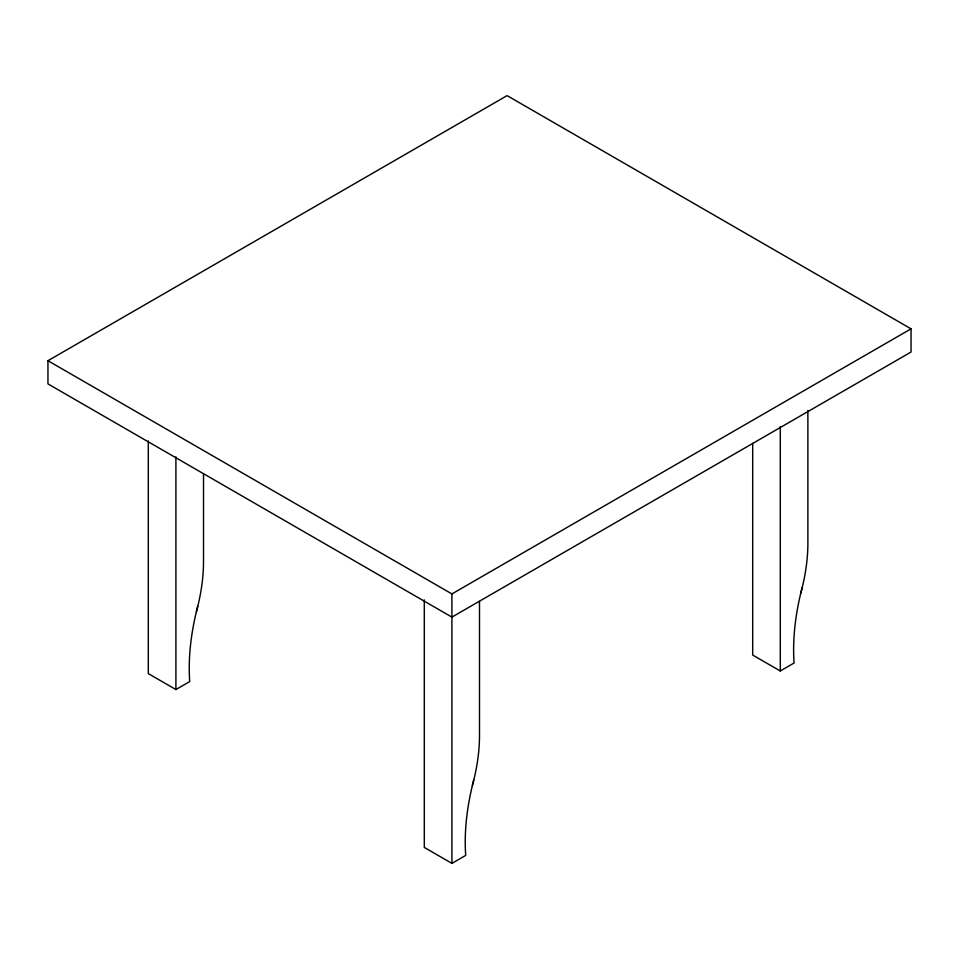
<?xml version="1.0" encoding="UTF-8"?>
<svg xmlns="http://www.w3.org/2000/svg" width="959" height="959" viewBox="0 0 959 959"><rect width="100%" height="100%" fill="white"/><g stroke="black" fill="none" stroke-linecap="round" stroke-linejoin="round"><path stroke-width="1.44" d="M148.309 440.984L148.309 673.614L175.905 689.545L189.714 681.573A209.134 120.738 -60 0 1 196.391 611.674L197.77 606.292M424.298 599.902L424.298 847.432L451.905 863.376L465.702 855.404A209.134 120.738 -60 0 1 472.379 785.505L473.758 780.123M752.695 443.31L752.695 655.057L780.29 670.988L794.088 663.017A209.134 120.738 -60 0 1 800.777 593.13L802.156 587.735M196.391 611.674L198.549 603.031A161.747 93.383 -60 0 0 203.512 561.71L203.512 473.758M472.379 785.505L474.537 776.862A161.747 93.383 -60 0 0 479.5 735.541L479.5 601.377M800.777 593.13L802.935 584.487A161.747 93.383 -60 0 0 807.886 543.154L807.886 410.476M47.95 360.716L507.095 95.624L911.05 328.841L911.05 352.025L451.905 617.116L47.95 383.888L47.95 360.716L451.905 593.933L911.05 328.841M780.29 426.431L780.29 670.988M451.905 593.933L451.905 863.376M175.905 456.916L175.905 689.545"/></g></svg>
